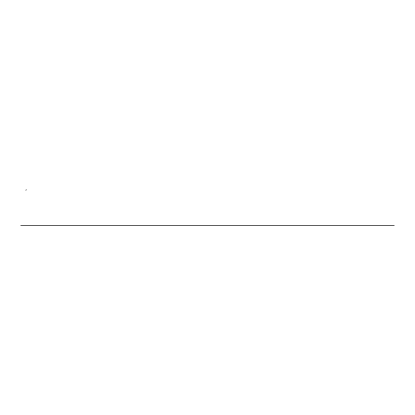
<?xml version="1.0" encoding="UTF-8"?>
<svg xmlns="http://www.w3.org/2000/svg" width="415" height="415" viewBox="0 0 415 415"><rect width="100%" height="100%" fill="white"/><g stroke="black" fill="none" stroke-linecap="round" stroke-linejoin="round"><path stroke-width="0.62" d="M25.906 190.272L26.223 189.665M20.75 225.335L394.25 225.335"/></g></svg>
